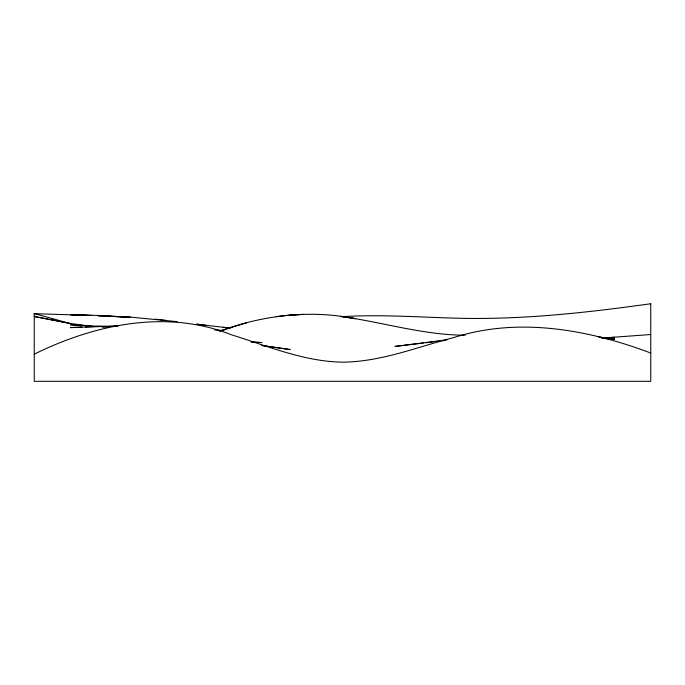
<?xml version="1.0" encoding="UTF-8"?>
<svg xmlns="http://www.w3.org/2000/svg" width="685" height="685" viewBox="0 0 685 685"><rect width="100%" height="100%" fill="white"/><g stroke="black" fill="none" stroke-linecap="round" stroke-linejoin="round"><path stroke-width="1.03" d="M34.25 354.171C94.599 324.373 166.635 309.038 231.188 334.7C267.595 346.053 303.798 361.552 342.5 362.159C380.937 361.877 417.096 347.081 453.812 337.559C518.673 316.838 588.483 329.545 650.75 353.023M219.311 331.36C262.526 315.186 309.911 309.534 355.361 318.662L342.5 316.65C383.463 322.447 423.518 335.033 465.183 335.222M223.053 330.084L246.857 322.703M650.75 303.746C590.984 312.077 530.781 318.919 470.355 318.431C427.14 317.977 383.857 313.901 340.668 316.778M447.502 339.734L394.945 346.43L423.33 343.065M425.428 342.808L433.836 341.815M436.996 341.438L439.094 341.19M442.253 340.813L445.404 340.436M276.192 316.607L290.055 315.049L303.515 314.381L290.055 315.031M116.835 325.717L102.348 326.925L109.626 326.839M602.851 338.022L650.75 334.528M601.79 338.073L614.539 337.294M603.913 338.065L614.539 337.482L601.79 337.859M606.037 338.039L614.539 337.594L602.851 338.056M82.149 327.207L70.461 327.61L102.348 326.146L117.948 326.385M85.342 327.096L102.348 326.505L70.461 324.741L81.087 325.769M606.037 338.236L614.539 338.167L601.79 337.508M34.25 313.687L91.722 315.442M214.645 330.042L223.952 330.393M88.528 315.425L70.461 314.706L102.348 315.554L130.424 317.335L98.101 315.759M98.101 315.802L130.424 317.112L177.15 321.65M606.037 338.621L614.539 339.392L598.091 336.737M223.053 327.361L230.169 328.004L196.8 324.262M155.195 319.133L166.498 320.434M92.064 326.42L70.461 323.474L34.25 316.479L70.461 323.594L34.25 313.559M196.8 324.082L205.92 325.349M650.75 303.686L650.75 381.314L34.25 381.314L34.25 313.456M261.824 342.577L251.258 341.969L261.824 342.577M290.055 349.538L261.824 345.497L290.055 349.538"/></g></svg>
